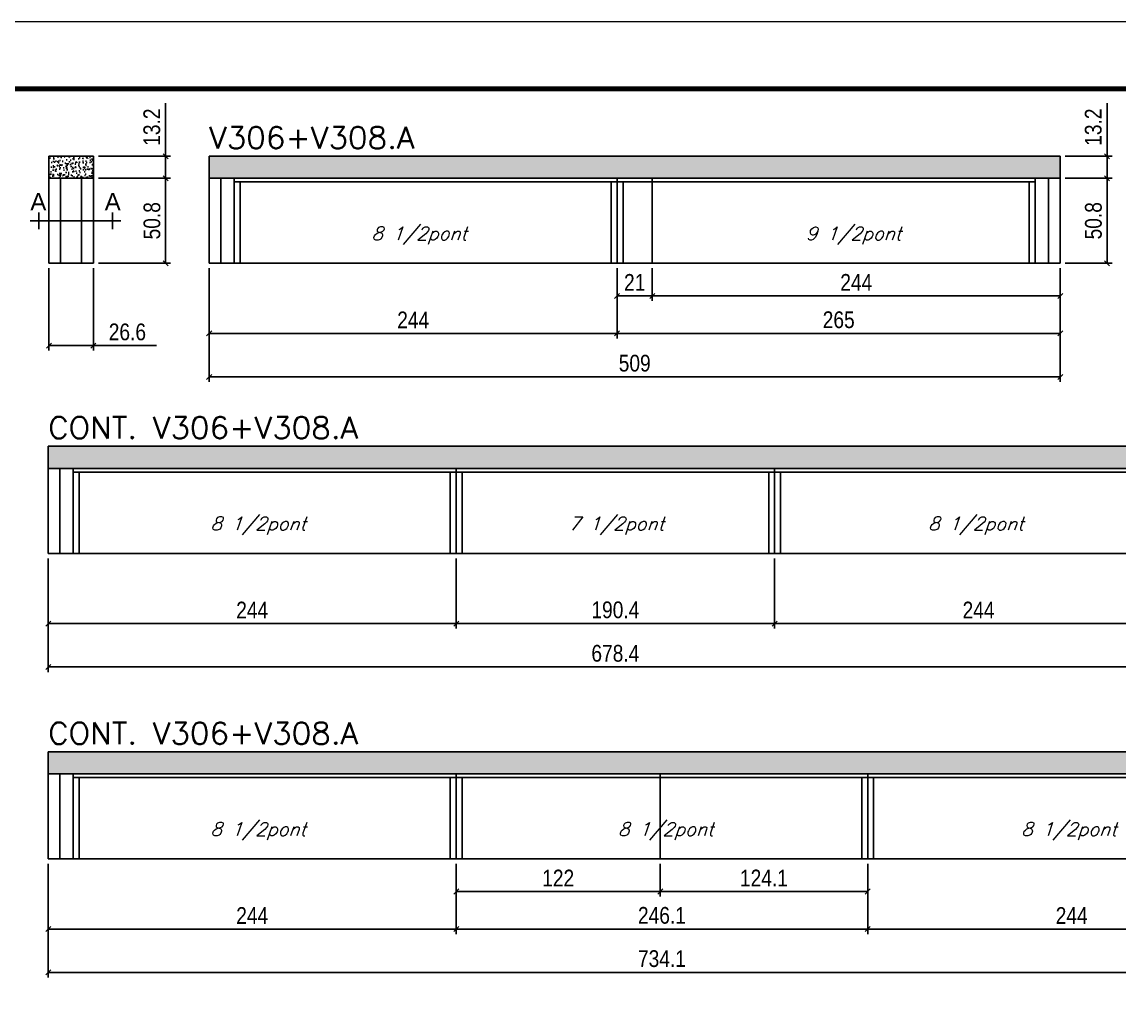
# Model space of a CAD drawing. Extents: x 137137 to 143418, y 10464 to 34486.
# Drawn here: x 137637 to 138293, y 27012 to 27594 of the extents above; entities that cross this region are included whole.
import ezdxf
from ezdxf.enums import TextEntityAlignment as Align

# ---------------------------------------------------------------- set-up
doc = ezdxf.new("R2010")
doc.units = 0
doc.linetypes.add('DASHED', pattern=[0.75, 0.5, -0.25])
for name, color, linetype in [('COTA', 241, 'Continuous'), ('detalhes', 4, 'Continuous'), ('Painéis', 200, 'Continuous'), ('SARR_2.2x7', 40, 'Continuous'), ('SARR_3.5x7', 81, 'Continuous'), ('texto', 7, 'Continuous')]:
    doc.layers.add(name, color=color, linetype=linetype)
for name, color, linetype, lineweight in [('Folhas', 255, 'Continuous', 9), ('SARRAFO DE PRESSAO', 251, 'DASHED', 9), ('Texto Seção', 7, 'Continuous', 15)]:
    doc.layers.add(name, color=color, linetype=linetype, lineweight=lineweight)
doc.styles.add('ARIAL', font='arial.ttf')
doc.styles.add('COTA TECNICA', font='techl___.ttf', dxfattribs={"height": 10})
doc.styles.add('REGUA-120', font='ROMANS.shx', dxfattribs={"height": 15})
doc.styles.add('Romans', font='romans.shx')
doc.dimstyles.new('PAINEL', dxfattribs={"dimtxt": 10, "dimasz": 3, "dimexe": 3, "dimexo": 3, "dimgap": 3, "dimtad": 1, "dimdec": 1, "dimzin": 12, "dimdsep": 46, "dimtxsty": 'COTA TECNICA', "dimblk1": 'OBLIQUE', "dimblk2": 'OBLIQUE', "dimsah": 1, "dimcen": 0.9, "dimclrd": 4, "dimclre": 4, "dimclrt": 240, "dimadec": 1, "dimazin": 3, "dimtfac": 1, "dimtdec": 1, "dimtmove": 0, "dimatfit": 3, "dimfxl": 1, "dimtolj": 1, "dimtzin": 12, "dimarcsym": 0})

# ---------------------------------------------------------------- blocks, each defined once
blk = doc.blocks.new('9999999999')
at = {"layer": 'Folhas'}
blk.add_lwpolyline([(98138.98, 34190.21), (99623.98, 34190.21), (99623.98, 35240.21), (98138.98, 35240.21)], close=True, dxfattribs=at)
at = {"layer": 'Folhas', "color": 30, "const_width": 3}
blk.add_lwpolyline([(98213.98, 34230.21), (99583.98, 34230.21), (99583.98, 35200.21), (98213.98, 35200.21)], close=True, dxfattribs=at)
blk = doc.blocks.new('_Oblique')
at = {"color": 0, "linetype": 'ByBlock', "lineweight": -2}
blk.add_line((-0.5, -0.5), (0.5, 0.5), dxfattribs=at)
blk = doc.blocks.new('*D1118')
at = {"layer": 'COTA', "color": 4, "lineweight": -2, "ltscale": 25, "transparency": 16777216}
for p, q in [((137749.26, 27447.04), (137749.26, 27379.08)), ((138258.26, 27447.04), (138258.26, 27379.08)), ((138258.26, 27382.08), (137749.26, 27382.08))]:
    blk.add_line(p, q, dxfattribs=at)
at = {"layer": 'Defpoints', "color": 0, "ltscale": 25, "transparency": 16777216}
for p in [(137749.26, 27450.04), (138258.26, 27450.04), (137749.26, 27382.08)]:
    blk.add_point(p, dxfattribs=at)
at = {"layer": 'COTA', "color": 4, "lineweight": -2, "ltscale": 25, "transparency": 16777216, "xscale": 3, "yscale": 3, "zscale": 3, "rotation": 180}
blk.add_blockref('_Oblique', (137749.26, 27382.08), dxfattribs=at)
at = {"layer": 'COTA', "color": 4, "lineweight": -2, "ltscale": 25, "transparency": 16777216, "xscale": 3, "yscale": 3, "zscale": 3}
blk.add_blockref('_Oblique', (138258.26, 27382.08), dxfattribs=at)
at = {"layer": 'COTA', "color": 240, "ltscale": 25, "transparency": 16777216, "insert": (138003.76, 27390.22), "char_height": 10, "attachment_point": 5, "style": 'COTA TECNICA'}
blk.add_mtext('\\A1;509', dxfattribs=at)
blk = doc.blocks.new('*D1119')
at = {"layer": 'COTA', "color": 4, "lineweight": -2, "ltscale": 25, "transparency": 16777216}
for p, q in [((137749.26, 27447.04), (137749.26, 27405.07)), ((137993.26, 27447.04), (137993.26, 27405.07)), ((137749.26, 27408.07), (137993.26, 27408.07))]:
    blk.add_line(p, q, dxfattribs=at)
at = {"layer": 'Defpoints', "color": 0, "ltscale": 25, "transparency": 16777216}
for p in [(137749.26, 27450.04), (137993.26, 27450.04), (137993.26, 27408.07)]:
    blk.add_point(p, dxfattribs=at)
at = {"layer": 'COTA', "color": 4, "lineweight": -2, "ltscale": 25, "transparency": 16777216, "xscale": 3, "yscale": 3, "zscale": 3, "rotation": 180}
blk.add_blockref('_Oblique', (137749.26, 27408.07), dxfattribs=at)
at = {"layer": 'COTA', "color": 4, "lineweight": -2, "ltscale": 25, "transparency": 16777216, "xscale": 3, "yscale": 3, "zscale": 3}
blk.add_blockref('_Oblique', (137993.26, 27408.07), dxfattribs=at)
at = {"layer": 'COTA', "color": 240, "ltscale": 25, "transparency": 16777216, "insert": (137871.26, 27416.14), "char_height": 10, "attachment_point": 5, "style": 'COTA TECNICA'}
blk.add_mtext('\\A1;244', dxfattribs=at)
blk = doc.blocks.new('*D1120')
at = {"layer": 'COTA', "color": 4, "lineweight": -2, "ltscale": 25, "transparency": 16777216}
for p, q in [((137993.26, 27447.04), (137993.26, 27405.07)), ((138258.26, 27447.04), (138258.26, 27405.07)), ((137993.26, 27408.07), (138258.26, 27408.07))]:
    blk.add_line(p, q, dxfattribs=at)
at = {"layer": 'Defpoints', "color": 0, "ltscale": 25, "transparency": 16777216}
for p in [(137993.26, 27450.04), (138258.26, 27450.04), (138258.26, 27408.07)]:
    blk.add_point(p, dxfattribs=at)
at = {"layer": 'COTA', "color": 4, "lineweight": -2, "ltscale": 25, "transparency": 16777216, "xscale": 3, "yscale": 3, "zscale": 3, "rotation": 180}
blk.add_blockref('_Oblique', (137993.26, 27408.07), dxfattribs=at)
at = {"layer": 'COTA', "color": 4, "lineweight": -2, "ltscale": 25, "transparency": 16777216, "xscale": 3, "yscale": 3, "zscale": 3}
blk.add_blockref('_Oblique', (138258.26, 27408.07), dxfattribs=at)
at = {"layer": 'COTA', "color": 240, "ltscale": 25, "transparency": 16777216, "insert": (138125.76, 27416.18), "char_height": 10, "attachment_point": 5, "style": 'COTA TECNICA'}
blk.add_mtext('\\A1;265', dxfattribs=at)
blk = doc.blocks.new('*D1121')
at = {"layer": 'COTA', "color": 4, "lineweight": -2, "ltscale": 25, "transparency": 16777216}
for p, q in [((137993.26, 27447.04), (137993.26, 27427.52)), ((138014.26, 27447.04), (138014.26, 27427.52)), ((137993.26, 27430.52), (138014.26, 27430.52))]:
    blk.add_line(p, q, dxfattribs=at)
at = {"layer": 'Defpoints', "color": 0, "ltscale": 25, "transparency": 16777216}
for p in [(137993.26, 27450.04), (138014.26, 27450.04), (138014.26, 27430.52)]:
    blk.add_point(p, dxfattribs=at)
at = {"layer": 'COTA', "color": 4, "lineweight": -2, "ltscale": 25, "transparency": 16777216, "xscale": 3, "yscale": 3, "zscale": 3, "rotation": 180}
blk.add_blockref('_Oblique', (137993.26, 27430.52), dxfattribs=at)
at = {"layer": 'COTA', "color": 4, "lineweight": -2, "ltscale": 25, "transparency": 16777216, "xscale": 3, "yscale": 3, "zscale": 3}
blk.add_blockref('_Oblique', (138014.26, 27430.52), dxfattribs=at)
at = {"layer": 'COTA', "color": 240, "ltscale": 25, "transparency": 16777216, "insert": (138003.76, 27438.58), "char_height": 10, "attachment_point": 5, "style": 'COTA TECNICA'}
blk.add_mtext('\\A1;21', dxfattribs=at)
blk = doc.blocks.new('*D1122')
at = {"layer": 'COTA', "color": 4, "lineweight": -2, "ltscale": 25, "transparency": 16777216}
for p, q in [((138014.26, 27447.04), (138014.26, 27427.52)), ((138258.26, 27447.04), (138258.26, 27427.52)), ((138014.26, 27430.52), (138258.26, 27430.52))]:
    blk.add_line(p, q, dxfattribs=at)
at = {"layer": 'Defpoints', "color": 0, "ltscale": 25, "transparency": 16777216}
for p in [(138014.26, 27450.04), (138258.26, 27450.04), (138258.26, 27430.52)]:
    blk.add_point(p, dxfattribs=at)
at = {"layer": 'COTA', "color": 4, "lineweight": -2, "ltscale": 25, "transparency": 16777216, "xscale": 3, "yscale": 3, "zscale": 3, "rotation": 180}
blk.add_blockref('_Oblique', (138014.26, 27430.52), dxfattribs=at)
at = {"layer": 'COTA', "color": 4, "lineweight": -2, "ltscale": 25, "transparency": 16777216, "xscale": 3, "yscale": 3, "zscale": 3}
blk.add_blockref('_Oblique', (138258.26, 27430.52), dxfattribs=at)
at = {"layer": 'COTA', "color": 240, "ltscale": 25, "transparency": 16777216, "insert": (138136.26, 27438.59), "char_height": 10, "attachment_point": 5, "style": 'COTA TECNICA'}
blk.add_mtext('\\A1;244', dxfattribs=at)
blk = doc.blocks.new('*D1102')
at = {"layer": 'COTA', "color": 4, "lineweight": -2, "ltscale": 25, "transparency": 16777216}
for p, q in [((138261.26, 27500.84), (138289.25, 27500.84)), ((138286.25, 27500.84), (138286.25, 27450.04)), ((138261.26, 27450.04), (138289.25, 27450.04))]:
    blk.add_line(p, q, dxfattribs=at)
at = {"layer": 'Defpoints', "color": 0, "ltscale": 25, "transparency": 16777216}
for p in [(138258.26, 27500.84), (138258.26, 27450.04), (138286.25, 27450.04)]:
    blk.add_point(p, dxfattribs=at)
at = {"layer": 'COTA', "color": 4, "lineweight": -2, "ltscale": 25, "transparency": 16777216, "xscale": 3, "yscale": 3, "zscale": 3}
for p, rotation in [((138286.25, 27500.84), 90), ((138286.25, 27450.04), 270)]:
    blk.add_blockref('_Oblique', p, dxfattribs=dict(at, rotation=rotation))
at = {"layer": 'COTA', "color": 240, "ltscale": 25, "transparency": 16777216, "insert": (138278.12, 27475.44), "char_height": 10, "attachment_point": 5, "rotation": 90, "style": 'COTA TECNICA'}
blk.add_mtext('\\A1;50.8', dxfattribs=at)
blk = doc.blocks.new('*D1103')
at = {"layer": 'COTA', "color": 4, "lineweight": -2, "ltscale": 25, "transparency": 16777216}
for p, q in [((138286.25, 27514.04), (138286.25, 27545.78)), ((138261.26, 27514.04), (138289.25, 27514.04)), ((138286.25, 27500.84), (138286.25, 27514.04)), ((138261.26, 27500.84), (138289.25, 27500.84))]:
    blk.add_line(p, q, dxfattribs=at)
at = {"layer": 'Defpoints', "color": 0, "ltscale": 25, "transparency": 16777216}
for p in [(138258.26, 27514.04), (138286.25, 27514.04), (138258.26, 27500.84)]:
    blk.add_point(p, dxfattribs=at)
at = {"layer": 'COTA', "color": 4, "lineweight": -2, "ltscale": 25, "transparency": 16777216, "xscale": 3, "yscale": 3, "zscale": 3}
for p, rotation in [((138286.25, 27514.04), 90), ((138286.25, 27500.84), 270)]:
    blk.add_blockref('_Oblique', p, dxfattribs=dict(at, rotation=rotation))
at = {"layer": 'COTA', "color": 240, "ltscale": 25, "transparency": 16777216, "insert": (138278.03, 27531.41), "char_height": 10, "attachment_point": 5, "rotation": 90, "style": 'COTA TECNICA'}
blk.add_mtext('\\A1;13.2', dxfattribs=at)
blk = doc.blocks.new('*D1104')
at = {"layer": 'COTA', "color": 4, "lineweight": -2, "ltscale": 25, "transparency": 16777216}
for p, q in [((137652.99, 27273.56), (137652.99, 27205.6)), ((138331.39, 27273.56), (138331.39, 27205.6)), ((138331.39, 27208.6), (137652.99, 27208.6))]:
    blk.add_line(p, q, dxfattribs=at)
at = {"layer": 'Defpoints', "color": 0, "ltscale": 25, "transparency": 16777216}
for p in [(137652.99, 27276.56), (138331.39, 27276.56), (137652.99, 27208.6)]:
    blk.add_point(p, dxfattribs=at)
at = {"layer": 'COTA', "color": 4, "lineweight": -2, "ltscale": 25, "transparency": 16777216, "xscale": 3, "yscale": 3, "zscale": 3, "rotation": 180}
blk.add_blockref('_Oblique', (137652.99, 27208.6), dxfattribs=at)
at = {"layer": 'COTA', "color": 4, "lineweight": -2, "ltscale": 25, "transparency": 16777216, "xscale": 3, "yscale": 3, "zscale": 3}
blk.add_blockref('_Oblique', (138331.39, 27208.6), dxfattribs=at)
at = {"layer": 'COTA', "color": 240, "ltscale": 25, "transparency": 16777216, "insert": (137992.19, 27216.73), "char_height": 10, "attachment_point": 5, "style": 'COTA TECNICA'}
blk.add_mtext('\\A1;678.4', dxfattribs=at)
blk = doc.blocks.new('*D1105')
at = {"layer": 'COTA', "color": 4, "lineweight": -2, "ltscale": 25, "transparency": 16777216}
for p, q in [((137652.99, 27273.56), (137652.99, 27231.59)), ((137896.99, 27273.56), (137896.99, 27231.59)), ((137652.99, 27234.59), (137896.99, 27234.59))]:
    blk.add_line(p, q, dxfattribs=at)
at = {"layer": 'Defpoints', "color": 0, "ltscale": 25, "transparency": 16777216}
for p in [(137652.99, 27276.56), (137896.99, 27276.56), (137896.99, 27234.59)]:
    blk.add_point(p, dxfattribs=at)
at = {"layer": 'COTA', "color": 4, "lineweight": -2, "ltscale": 25, "transparency": 16777216, "xscale": 3, "yscale": 3, "zscale": 3, "rotation": 180}
blk.add_blockref('_Oblique', (137652.99, 27234.59), dxfattribs=at)
at = {"layer": 'COTA', "color": 4, "lineweight": -2, "ltscale": 25, "transparency": 16777216, "xscale": 3, "yscale": 3, "zscale": 3}
blk.add_blockref('_Oblique', (137896.99, 27234.59), dxfattribs=at)
at = {"layer": 'COTA', "color": 240, "ltscale": 25, "transparency": 16777216, "insert": (137774.99, 27242.66), "char_height": 10, "attachment_point": 5, "style": 'COTA TECNICA'}
blk.add_mtext('\\A1;244', dxfattribs=at)
blk = doc.blocks.new('*D1106')
at = {"layer": 'COTA', "color": 4, "lineweight": -2, "ltscale": 25, "transparency": 16777216}
for p, q in [((137896.99, 27273.56), (137896.99, 27231.59)), ((138087.39, 27273.56), (138087.39, 27231.59)), ((137896.99, 27234.59), (138087.39, 27234.59))]:
    blk.add_line(p, q, dxfattribs=at)
at = {"layer": 'Defpoints', "color": 0, "ltscale": 25, "transparency": 16777216}
for p in [(137896.99, 27276.56), (138087.39, 27276.56), (138087.39, 27234.59)]:
    blk.add_point(p, dxfattribs=at)
at = {"layer": 'COTA', "color": 4, "lineweight": -2, "ltscale": 25, "transparency": 16777216, "xscale": 3, "yscale": 3, "zscale": 3, "rotation": 180}
blk.add_blockref('_Oblique', (137896.99, 27234.59), dxfattribs=at)
at = {"layer": 'COTA', "color": 4, "lineweight": -2, "ltscale": 25, "transparency": 16777216, "xscale": 3, "yscale": 3, "zscale": 3}
blk.add_blockref('_Oblique', (138087.39, 27234.59), dxfattribs=at)
at = {"layer": 'COTA', "color": 240, "ltscale": 25, "transparency": 16777216, "insert": (137992.19, 27242.72), "char_height": 10, "attachment_point": 5, "style": 'COTA TECNICA'}
blk.add_mtext('\\A1;190.4', dxfattribs=at)
blk = doc.blocks.new('*D1107')
at = {"layer": 'COTA', "color": 4, "lineweight": -2, "ltscale": 25, "transparency": 16777216}
for p, q in [((138087.39, 27273.56), (138087.39, 27231.59)), ((138331.39, 27273.56), (138331.39, 27231.59)), ((138087.39, 27234.59), (138331.39, 27234.59))]:
    blk.add_line(p, q, dxfattribs=at)
at = {"layer": 'Defpoints', "color": 0, "ltscale": 25, "transparency": 16777216}
for p in [(138087.39, 27276.56), (138331.39, 27276.56), (138331.39, 27234.59)]:
    blk.add_point(p, dxfattribs=at)
at = {"layer": 'COTA', "color": 4, "lineweight": -2, "ltscale": 25, "transparency": 16777216, "xscale": 3, "yscale": 3, "zscale": 3, "rotation": 180}
blk.add_blockref('_Oblique', (138087.39, 27234.59), dxfattribs=at)
at = {"layer": 'COTA', "color": 4, "lineweight": -2, "ltscale": 25, "transparency": 16777216, "xscale": 3, "yscale": 3, "zscale": 3}
blk.add_blockref('_Oblique', (138331.39, 27234.59), dxfattribs=at)
at = {"layer": 'COTA', "color": 240, "ltscale": 25, "transparency": 16777216, "insert": (138209.39, 27242.66), "char_height": 10, "attachment_point": 5, "style": 'COTA TECNICA'}
blk.add_mtext('\\A1;244', dxfattribs=at)
blk = doc.blocks.new('*D1110')
at = {"layer": 'COTA', "color": 4, "lineweight": -2, "ltscale": 25, "transparency": 16777216}
for p, q in [((137652.99, 27090.89), (137652.99, 27022.93)), ((138387.09, 27090.89), (138387.09, 27022.93)), ((138387.09, 27025.93), (137652.99, 27025.93))]:
    blk.add_line(p, q, dxfattribs=at)
at = {"layer": 'Defpoints', "color": 0, "ltscale": 25, "transparency": 16777216}
for p in [(137652.99, 27093.89), (138387.09, 27093.89), (137652.99, 27025.93)]:
    blk.add_point(p, dxfattribs=at)
at = {"layer": 'COTA', "color": 4, "lineweight": -2, "ltscale": 25, "transparency": 16777216, "xscale": 3, "yscale": 3, "zscale": 3, "rotation": 180}
blk.add_blockref('_Oblique', (137652.99, 27025.93), dxfattribs=at)
at = {"layer": 'COTA', "color": 4, "lineweight": -2, "ltscale": 25, "transparency": 16777216, "xscale": 3, "yscale": 3, "zscale": 3}
blk.add_blockref('_Oblique', (138387.09, 27025.93), dxfattribs=at)
at = {"layer": 'COTA', "color": 240, "ltscale": 25, "transparency": 16777216, "insert": (138020.04, 27034.15), "char_height": 10, "attachment_point": 5, "style": 'COTA TECNICA'}
blk.add_mtext('\\A1;734.1', dxfattribs=at)
blk = doc.blocks.new('*D1111')
at = {"layer": 'COTA', "color": 4, "lineweight": -2, "ltscale": 25, "transparency": 16777216}
for p, q in [((137652.99, 27090.89), (137652.99, 27048.92)), ((137896.99, 27090.89), (137896.99, 27048.92)), ((137652.99, 27051.92), (137896.99, 27051.92))]:
    blk.add_line(p, q, dxfattribs=at)
at = {"layer": 'Defpoints', "color": 0, "ltscale": 25, "transparency": 16777216}
for p in [(137652.99, 27093.89), (137896.99, 27093.89), (137896.99, 27051.92)]:
    blk.add_point(p, dxfattribs=at)
at = {"layer": 'COTA', "color": 4, "lineweight": -2, "ltscale": 25, "transparency": 16777216, "xscale": 3, "yscale": 3, "zscale": 3, "rotation": 180}
blk.add_blockref('_Oblique', (137652.99, 27051.92), dxfattribs=at)
at = {"layer": 'COTA', "color": 4, "lineweight": -2, "ltscale": 25, "transparency": 16777216, "xscale": 3, "yscale": 3, "zscale": 3}
blk.add_blockref('_Oblique', (137896.99, 27051.92), dxfattribs=at)
at = {"layer": 'COTA', "color": 240, "ltscale": 25, "transparency": 16777216, "insert": (137774.99, 27059.99), "char_height": 10, "attachment_point": 5, "style": 'COTA TECNICA'}
blk.add_mtext('\\A1;244', dxfattribs=at)
blk = doc.blocks.new('*D1112')
at = {"layer": 'COTA', "color": 4, "lineweight": -2, "ltscale": 25, "transparency": 16777216}
for p, q in [((137896.99, 27090.89), (137896.99, 27048.92)), ((138143.09, 27090.89), (138143.09, 27048.92)), ((137896.99, 27051.92), (138143.09, 27051.92))]:
    blk.add_line(p, q, dxfattribs=at)
at = {"layer": 'Defpoints', "color": 0, "ltscale": 25, "transparency": 16777216}
for p in [(137896.99, 27093.89), (138143.09, 27093.89), (138143.09, 27051.92)]:
    blk.add_point(p, dxfattribs=at)
at = {"layer": 'COTA', "color": 4, "lineweight": -2, "ltscale": 25, "transparency": 16777216, "xscale": 3, "yscale": 3, "zscale": 3, "rotation": 180}
blk.add_blockref('_Oblique', (137896.99, 27051.92), dxfattribs=at)
at = {"layer": 'COTA', "color": 4, "lineweight": -2, "ltscale": 25, "transparency": 16777216, "xscale": 3, "yscale": 3, "zscale": 3}
blk.add_blockref('_Oblique', (138143.09, 27051.92), dxfattribs=at)
at = {"layer": 'COTA', "color": 240, "ltscale": 25, "transparency": 16777216, "insert": (138020.04, 27060.02), "char_height": 10, "attachment_point": 5, "style": 'COTA TECNICA'}
blk.add_mtext('\\A1;246.1', dxfattribs=at)
blk = doc.blocks.new('*D1113')
at = {"layer": 'COTA', "color": 4, "lineweight": -2, "ltscale": 25, "transparency": 16777216}
for p, q in [((138143.09, 27090.89), (138143.09, 27048.92)), ((138387.09, 27090.89), (138387.09, 27048.92)), ((138143.09, 27051.92), (138387.09, 27051.92))]:
    blk.add_line(p, q, dxfattribs=at)
at = {"layer": 'Defpoints', "color": 0, "ltscale": 25, "transparency": 16777216}
for p in [(138143.09, 27093.89), (138387.09, 27093.89), (138387.09, 27051.92)]:
    blk.add_point(p, dxfattribs=at)
at = {"layer": 'COTA', "color": 4, "lineweight": -2, "ltscale": 25, "transparency": 16777216, "xscale": 3, "yscale": 3, "zscale": 3, "rotation": 180}
blk.add_blockref('_Oblique', (138143.09, 27051.92), dxfattribs=at)
at = {"layer": 'COTA', "color": 4, "lineweight": -2, "ltscale": 25, "transparency": 16777216, "xscale": 3, "yscale": 3, "zscale": 3}
blk.add_blockref('_Oblique', (138387.09, 27051.92), dxfattribs=at)
at = {"layer": 'COTA', "color": 240, "ltscale": 25, "transparency": 16777216, "insert": (138265.09, 27059.99), "char_height": 10, "attachment_point": 5, "style": 'COTA TECNICA'}
blk.add_mtext('\\A1;244', dxfattribs=at)
blk = doc.blocks.new('*D1116')
at = {"layer": 'COTA', "color": 4, "lineweight": -2, "ltscale": 25, "transparency": 16777216}
for p, q in [((137896.99, 27090.89), (137896.99, 27071.35)), ((138018.99, 27090.89), (138018.99, 27071.35)), ((137896.99, 27074.35), (138018.99, 27074.35))]:
    blk.add_line(p, q, dxfattribs=at)
at = {"layer": 'Defpoints', "color": 0, "ltscale": 25, "transparency": 16777216}
for p in [(137896.99, 27093.89), (138018.99, 27093.89), (138018.99, 27074.35)]:
    blk.add_point(p, dxfattribs=at)
at = {"layer": 'COTA', "color": 4, "lineweight": -2, "ltscale": 25, "transparency": 16777216, "xscale": 3, "yscale": 3, "zscale": 3, "rotation": 180}
blk.add_blockref('_Oblique', (137896.99, 27074.35), dxfattribs=at)
at = {"layer": 'COTA', "color": 4, "lineweight": -2, "ltscale": 25, "transparency": 16777216, "xscale": 3, "yscale": 3, "zscale": 3}
blk.add_blockref('_Oblique', (138018.99, 27074.35), dxfattribs=at)
at = {"layer": 'COTA', "color": 240, "ltscale": 25, "transparency": 16777216, "insert": (137957.99, 27082.41), "char_height": 10, "attachment_point": 5, "style": 'COTA TECNICA'}
blk.add_mtext('\\A1;122', dxfattribs=at)
blk = doc.blocks.new('*D1117')
at = {"layer": 'COTA', "color": 4, "lineweight": -2, "ltscale": 25, "transparency": 16777216}
for p, q in [((138018.99, 27090.89), (138018.99, 27071.35)), ((138143.09, 27090.89), (138143.09, 27071.35)), ((138018.99, 27074.35), (138143.09, 27074.35))]:
    blk.add_line(p, q, dxfattribs=at)
at = {"layer": 'Defpoints', "color": 0, "ltscale": 25, "transparency": 16777216}
for p in [(138018.99, 27093.89), (138143.09, 27093.89), (138143.09, 27074.35)]:
    blk.add_point(p, dxfattribs=at)
at = {"layer": 'COTA', "color": 4, "lineweight": -2, "ltscale": 25, "transparency": 16777216, "xscale": 3, "yscale": 3, "zscale": 3, "rotation": 180}
blk.add_blockref('_Oblique', (138018.99, 27074.35), dxfattribs=at)
at = {"layer": 'COTA', "color": 4, "lineweight": -2, "ltscale": 25, "transparency": 16777216, "xscale": 3, "yscale": 3, "zscale": 3}
blk.add_blockref('_Oblique', (138143.09, 27074.35), dxfattribs=at)
at = {"layer": 'COTA', "color": 240, "ltscale": 25, "transparency": 16777216, "insert": (138081.04, 27082.42), "char_height": 10, "attachment_point": 5, "style": 'COTA TECNICA'}
blk.add_mtext('\\A1;124.1', dxfattribs=at)
blk = doc.blocks.new('*D2328')
at = {"layer": 'COTA', "color": 4, "lineweight": -2, "ltscale": 25, "transparency": 16777216}
for p, q in [((137653.39, 27447.04), (137653.39, 27397.81)), ((137679.99, 27447.04), (137679.99, 27397.81)), ((137653.39, 27400.81), (137679.99, 27400.81)), ((137679.99, 27400.81), (137717.72, 27400.81))]:
    blk.add_line(p, q, dxfattribs=at)
at = {"layer": 'Defpoints', "color": 0, "ltscale": 25, "transparency": 16777216}
for p in [(137653.39, 27450.04), (137679.99, 27450.04), (137679.99, 27400.81)]:
    blk.add_point(p, dxfattribs=at)
at = {"layer": 'COTA', "color": 4, "lineweight": -2, "ltscale": 25, "transparency": 16777216, "xscale": 3, "yscale": 3, "zscale": 3, "rotation": 180}
blk.add_blockref('_Oblique', (137653.39, 27400.81), dxfattribs=at)
at = {"layer": 'COTA', "color": 4, "lineweight": -2, "ltscale": 25, "transparency": 16777216, "xscale": 3, "yscale": 3, "zscale": 3}
blk.add_blockref('_Oblique', (137679.99, 27400.81), dxfattribs=at)
at = {"layer": 'COTA', "color": 240, "ltscale": 25, "transparency": 16777216, "insert": (137700.36, 27408.91), "char_height": 10, "attachment_point": 5, "style": 'COTA TECNICA'}
blk.add_mtext('\\A1;26.6', dxfattribs=at)
blk = doc.blocks.new('*D2329')
at = {"layer": 'COTA', "color": 4, "lineweight": -2, "ltscale": 25, "transparency": 16777216}
for p, q in [((137682.99, 27500.84), (137726.21, 27500.84)), ((137723.21, 27500.84), (137723.21, 27450.04)), ((137682.99, 27450.04), (137726.21, 27450.04))]:
    blk.add_line(p, q, dxfattribs=at)
at = {"layer": 'Defpoints', "color": 0, "ltscale": 25, "transparency": 16777216}
for p in [(137679.99, 27500.84), (137679.99, 27450.04), (137723.21, 27450.04)]:
    blk.add_point(p, dxfattribs=at)
at = {"layer": 'COTA', "color": 4, "lineweight": -2, "ltscale": 25, "transparency": 16777216, "xscale": 3, "yscale": 3, "zscale": 3}
for p, rotation in [((137723.21, 27500.84), 90), ((137723.21, 27450.04), 270)]:
    blk.add_blockref('_Oblique', p, dxfattribs=dict(at, rotation=rotation))
at = {"layer": 'COTA', "color": 240, "ltscale": 25, "transparency": 16777216, "insert": (137715.08, 27475.44), "char_height": 10, "attachment_point": 5, "rotation": 90, "style": 'COTA TECNICA'}
blk.add_mtext('\\A1;50.8', dxfattribs=at)
blk = doc.blocks.new('*D2330')
at = {"layer": 'COTA', "color": 4, "lineweight": -2, "ltscale": 25, "transparency": 16777216}
for p, q in [((137723.21, 27514.04), (137723.21, 27545.78)), ((137682.99, 27514.04), (137726.21, 27514.04)), ((137723.21, 27500.84), (137723.21, 27514.04)), ((137682.99, 27500.84), (137726.21, 27500.84))]:
    blk.add_line(p, q, dxfattribs=at)
at = {"layer": 'Defpoints', "color": 0, "ltscale": 25, "transparency": 16777216}
for p in [(137679.99, 27514.04), (137723.21, 27514.04), (137679.99, 27500.84)]:
    blk.add_point(p, dxfattribs=at)
at = {"layer": 'COTA', "color": 4, "lineweight": -2, "ltscale": 25, "transparency": 16777216, "xscale": 3, "yscale": 3, "zscale": 3}
for p, rotation in [((137723.21, 27514.04), 90), ((137723.21, 27500.84), 270)]:
    blk.add_blockref('_Oblique', p, dxfattribs=dict(at, rotation=rotation))
at = {"layer": 'COTA', "color": 240, "ltscale": 25, "transparency": 16777216, "insert": (137714.99, 27531.41), "char_height": 10, "attachment_point": 5, "rotation": 90, "style": 'COTA TECNICA'}
blk.add_mtext('\\A1;13.2', dxfattribs=at)

msp = doc.modelspace()

# ---------------------------------------------------------------- hatches: boundary and pattern name
at = {"layer": 'COTA', "linetype": 'ByBlock'}
h = msp.add_hatch(dxfattribs=at)
h.set_pattern_fill('AR-CONC', color=256, scale=0.03)
h.set_pattern_definition([(50, (-641.8647, 8417.6015), (5.46554007, -0.47817257), [0.5715, -6.2865]), (355, (-641.865, 8417.6015), (-1.05730264, 5.73170536), [0.4572, -5.02921753]), (100.4514447, (-641.4093, 8417.5616), (4.40823741, 5.25353256), [0.48570026, -5.34270734]), (46.1842, (-641.865, 8419.1255), (8.13237123, -1.26126984), [0.85725, -9.42975]), (96.6355576, (-641.187, 8419.02), (7.122124, 7.42278374), [0.7285507, -8.01406824]), (351.184151, (-641.865, 8419.1255), (7.122124, 7.42278374), [0.685799, -7.54379196]), (21, (-641.1027, 8418.7445), (4.54843174, -3.06795595), [0.5715, -6.2865]), (326, (-641.103, 8418.7445), (1.85406085, 5.52563898), [0.4572, -5.0292]), (71.451445, (-640.7237, 8418.489), (6.40249258, 2.45768307), [0.48570026, -5.34269813]), (37.5, (-641.8647, 8417.6015), (0.092658098, 2.536651166), [0, -4.96824, 0, -5.1054, 0, -5.04825]), (7.5, (-641.8647, 8417.6015), (2.004589875, 3.005417245), [0, -2.91084, 0, -4.85394, 0, -1.92405]), (327.5, (-643.564, 8417.6015), (4.067717855, -0.17186232), [0, -1.905, 0, -5.9436, 0, -7.8867]), (317.5, (-644.326, 8417.6015), (4.44387544, 0.76279473), [0, -2.4765, 0, -3.94716, 0, -5.6007])])
h.paths.add_polyline_path([(137679.99, 27500.84), (137679.99, 27514.04), (137653.39, 27514.04), (137653.39, 27500.84)])
h = msp.add_hatch(dxfattribs=at)
h.set_pattern_fill('AR-CONC', color=256, scale=0.03)
h.set_pattern_definition([(50, (-1502.234, -5678.5823), (5.46554007, -0.47817257), [0.5715, -6.2865]), (355, (-1502.234, -5678.5823), (-1.05730264, 5.73170536), [0.4572, -5.02921753]), (100.4514447, (-1501.7785, -5678.622), (4.40823741, 5.25353256), [0.48570026, -5.34270734]), (46.1842, (-1502.234, -5677.058), (8.13237123, -1.26126984), [0.85725, -9.42975]), (96.6355576, (-1501.556, -5677.1634), (7.122124, 7.42278374), [0.7285507, -8.01406824]), (351.184151, (-1502.234, -5677.058), (7.122124, 7.42278374), [0.685799, -7.54379196]), (21, (-1501.472, -5677.4393), (4.54843174, -3.06795595), [0.5715, -6.2865]), (326, (-1501.472, -5677.4393), (1.85406085, 5.52563898), [0.4572, -5.0292]), (71.451445, (-1501.093, -5677.695), (6.40249258, 2.45768307), [0.48570026, -5.34269813]), (37.5, (-1502.234, -5678.5823), (0.092658098, 2.536651166), [0, -4.96824, 0, -5.1054, 0, -5.04825]), (7.5, (-1502.234, -5678.5823), (2.004589875, 3.005417245), [0, -2.91084, 0, -4.85394, 0, -1.92405]), (327.5, (-1503.9332, -5678.5823), (4.067717855, -0.17186232), [0, -1.905, 0, -5.9436, 0, -7.8867]), (317.5, (-1504.6952, -5678.5823), (4.44387544, 0.76279473), [0, -2.4765, 0, -3.94716, 0, -5.6007])])
h.paths.add_polyline_path([(138258.26, 27500.84), (138258.26, 27514.04), (137749.26, 27514.04), (137749.26, 27500.84)])
h = msp.add_hatch(dxfattribs=at)
h.set_pattern_fill('AR-CONC', color=256, scale=0.03)
h.set_pattern_definition([(50, (-1598.5, -5852.061), (5.46554007, -0.47817257), [0.5715, -6.2865]), (355, (-1598.5, -5852.061), (-1.05730264, 5.73170536), [0.4572, -5.02921753]), (100.4514447, (-1598.0445, -5852.101), (4.40823741, 5.25353256), [0.48570026, -5.34270734]), (46.1842, (-1598.5, -5850.537), (8.13237123, -1.26126984), [0.85725, -9.42975]), (96.6355576, (-1597.822, -5850.642), (7.122124, 7.42278374), [0.7285507, -8.01406824]), (351.184151, (-1598.5, -5850.537), (7.122124, 7.42278374), [0.685799, -7.54379196]), (21, (-1597.738, -5850.918), (4.54843174, -3.06795595), [0.5715, -6.2865]), (326, (-1597.738, -5850.918), (1.85406085, 5.52563898), [0.4572, -5.0292]), (71.451445, (-1597.359, -5851.174), (6.40249258, 2.45768307), [0.48570026, -5.34269813]), (37.5, (-1598.5, -5852.0612), (0.092658098, 2.536651166), [0, -4.96824, 0, -5.1054, 0, -5.04825]), (7.5, (-1598.5, -5852.0612), (2.004589875, 3.005417245), [0, -2.91084, 0, -4.85394, 0, -1.92405]), (327.5, (-1600.1993, -5852.0612), (4.067717855, -0.17186232), [0, -1.905, 0, -5.9436, 0, -7.8867]), (317.5, (-1600.9613, -5852.0612), (4.44387544, 0.76279473), [0, -2.4765, 0, -3.94716, 0, -5.6007])])
h.paths.add_polyline_path([(138331.39, 27327.36), (138331.39, 27340.56), (137652.99, 27340.56), (137652.99, 27327.36)])
h = msp.add_hatch(dxfattribs=at)
h.set_pattern_fill('AR-CONC', color=256, scale=0.03)
h.set_pattern_definition([(50, (-1598.5, -6034.733), (5.46554007, -0.47817257), [0.5715, -6.2865]), (355, (-1598.5, -6034.733), (-1.05730264, 5.73170536), [0.4572, -5.02921753]), (100.4514447, (-1598.0445, -6034.773), (4.40823741, 5.25353256), [0.48570026, -5.34270734]), (46.1842, (-1598.5, -6033.209), (8.13237123, -1.26126984), [0.85725, -9.42975]), (96.6355576, (-1597.822, -6033.314), (7.122124, 7.42278374), [0.7285507, -8.01406824]), (351.184151, (-1598.5, -6033.209), (7.122124, 7.42278374), [0.685799, -7.54379196]), (21, (-1597.738, -6033.59), (4.54843174, -3.06795595), [0.5715, -6.2865]), (326, (-1597.738, -6033.59), (1.85406085, 5.52563898), [0.4572, -5.0292]), (71.451445, (-1597.359, -6033.8456), (6.40249258, 2.45768307), [0.48570026, -5.34269813]), (37.5, (-1598.5, -6034.733), (0.092658098, 2.536651166), [0, -4.96824, 0, -5.1054, 0, -5.04825]), (7.5, (-1598.5, -6034.733), (2.004589875, 3.005417245), [0, -2.91084, 0, -4.85394, 0, -1.92405]), (327.5, (-1600.1993, -6034.733), (4.067717855, -0.17186232), [0, -1.905, 0, -5.9436, 0, -7.8867]), (317.5, (-1600.9613, -6034.733), (4.44387544, 0.76279473), [0, -2.4765, 0, -3.94716, 0, -5.6007])])
h.paths.add_polyline_path([(138387.09, 27144.69), (138387.09, 27157.89), (137652.99, 27157.89), (137652.99, 27144.69)])

# ---------------------------------------------------------------- linework, layer by layer
for p, q in [((137653.39, 27514.04), (137679.99, 27514.04)), ((137653.39, 27514.04), (137653.39, 27500.84)), ((137679.99, 27514.04), (137679.99, 27500.84)), ((137749.26, 27514.04), (138258.26, 27514.04)), ((137749.26, 27500.84), (137749.26, 27514.04)), ((138258.26, 27500.84), (138258.26, 27514.04)), ((137652.99, 27340.56), (138331.39, 27340.56)), ((137652.99, 27327.36), (137652.99, 27340.56)), ((137652.99, 27157.89), (138387.09, 27157.89)), ((137652.99, 27144.69), (137652.99, 27157.89))]:
    msp.add_line(p, q, dxfattribs=at)
at = {"layer": 'detalhes'}
for p, q in [((137647.3, 27480.44), (137647.3, 27470.44)), ((137691.38, 27480.44), (137691.38, 27470.44)), ((137696.38, 27475.44), (137642.3, 27475.44))]:
    msp.add_line(p, q, dxfattribs=at)
at = {"layer": 'Painéis', "ltscale": 25}
for p, q in [((137653.39, 27500.84), (137679.99, 27500.84)), ((137653.39, 27500.84), (137653.39, 27450.04)), ((137679.99, 27500.84), (137679.99, 27450.04)), ((137749.26, 27450.04), (137749.26, 27500.84)), ((137993.26, 27450.04), (137993.26, 27500.84)), ((138014.26, 27450.04), (138014.26, 27500.84)), ((138258.26, 27450.04), (138258.26, 27500.84)), ((137653.39, 27450.04), (137679.99, 27450.04)), ((137652.99, 27276.56), (137652.99, 27327.36)), ((137896.99, 27276.56), (137896.99, 27327.36)), ((138087.39, 27276.56), (138087.39, 27327.36)), ((137652.99, 27093.89), (137652.99, 27144.69)), ((137896.99, 27093.89), (137896.99, 27144.69)), ((138018.99, 27093.89), (138018.99, 27144.69)), ((138143.09, 27093.89), (138143.09, 27144.69))]:
    msp.add_line(p, q, dxfattribs=at)
at = {"layer": 'Painéis'}
for p, q in [((137749.26, 27500.84), (138258.26, 27500.84)), ((137749.26, 27450.04), (138258.26, 27450.04)), ((137652.99, 27327.36), (138331.39, 27327.36)), ((137652.99, 27276.56), (138331.39, 27276.56)), ((137652.99, 27144.69), (138387.09, 27144.69)), ((137652.99, 27093.89), (138387.09, 27093.89))]:
    msp.add_line(p, q, dxfattribs=at)
at = {"layer": 'SARR_2.2x7', "linetype": 'Continuous'}
for p, q in [((137660.39, 27500.84), (137660.39, 27450.04)), ((137672.99, 27500.84), (137672.99, 27450.04)), ((137756.26, 27500.84), (137756.26, 27450.04)), ((137764.26, 27498.64), (137993.26, 27498.64)), ((138243.26, 27498.64), (137993.26, 27498.64)), ((138251.26, 27500.84), (138251.26, 27450.04)), ((137659.99, 27327.36), (137659.99, 27276.56)), ((137667.99, 27325.16), (137896.99, 27325.16)), ((138087.39, 27325.16), (137896.99, 27325.16)), ((138316.39, 27325.16), (138087.39, 27325.16)), ((137659.99, 27144.69), (137659.99, 27093.89)), ((137667.99, 27142.49), (137896.99, 27142.49)), ((138143.09, 27142.49), (137896.99, 27142.49)), ((138372.09, 27142.49), (138143.09, 27142.49))]:
    msp.add_line(p, q, dxfattribs=at)
at = {"layer": 'SARR_3.5x7'}
for p, q in [((137764.26, 27500.84), (137764.26, 27450.04)), ((137767.76, 27498.64), (137767.76, 27450.04)), ((137989.76, 27498.64), (137989.76, 27450.04)), ((137996.76, 27498.64), (137996.76, 27450.04)), ((138239.76, 27498.64), (138239.76, 27450.04)), ((138243.26, 27500.84), (138243.26, 27450.04)), ((137667.99, 27327.36), (137667.99, 27276.56)), ((137671.49, 27325.16), (137671.49, 27276.56)), ((137893.49, 27325.16), (137893.49, 27276.56)), ((137900.49, 27325.16), (137900.49, 27276.56)), ((138083.89, 27325.16), (138083.89, 27276.56)), ((138090.89, 27325.16), (138090.89, 27276.56)), ((137667.99, 27144.69), (137667.99, 27093.89)), ((137671.49, 27142.49), (137671.49, 27093.89)), ((137893.49, 27142.49), (137893.49, 27093.89)), ((137900.49, 27142.49), (137900.49, 27093.89)), ((138139.59, 27142.49), (138139.59, 27093.89)), ((138146.59, 27142.49), (138146.59, 27093.89))]:
    msp.add_line(p, q, dxfattribs=at)

# ---------------------------------------------------------------- block references
at = {"layer": 'SARRAFO DE PRESSAO', "color": 6, "linetype": 'ByBlock'}
msp.add_blockref('9999999999', (38998.31, -7645.88), dxfattribs=at)

# ---------------------------------------------------------------- texts
at = {"layer": 'detalhes', "color": 0, "linetype": 'Continuous', "style": 'ARIAL'}
for p in [(137647.1, 27486.86), (137691.58, 27486.86)]:
    msp.add_text('A', height=10.22, dxfattribs=at).set_placement(p, align=Align.MIDDLE_CENTER)
at = {"layer": 'texto', "color": 2, "char_height": 8, "attachment_point": 5, "style": 'Romans'}
for s, insert in [('{\\Q19;\\C256;8 1/2pont}', (137874.87, 27466.49)), ('{\\Q19;\\C256;9 1/2pont}', (138134.61, 27466.49)), ('{\\Q19;\\C256;8 1/2pont}', (137778.6, 27293.01)), ('{\\Q19;\\C256;7 1/2pont}', (137992.74, 27293.01)), ('{\\Q19;\\C256;8 1/2pont}', (138207.75, 27293.01)), ('{\\Q19;\\C256;8 1/2pont}', (137778.6, 27110.34)), ('{\\Q19;\\C256;8 1/2pont}', (138022.31, 27110.34)), ('{\\Q19;\\C256;8 1/2pont}', (138263.45, 27110.34))]:
    msp.add_mtext(s, dxfattribs=dict(at, insert=insert))
at = {"layer": 'Texto Seção', "style": 'REGUA-120', "width": 1.05}
for s, p in [('V306+V308.A', (137749.24, 27518.65)), ('CONT. V306+V308.A', (137652.97, 27345.17)), ('CONT. V306+V308.A', (137652.97, 27162.5))]:
    msp.add_text(s, height=13, dxfattribs=at).set_placement(p)

# ---------------------------------------------------------------- dimensions: what is measured, and where the dimension line sits
at = {"layer": 'COTA', "ltscale": 25}
for base, p1, p2, picture, middle in [((137723.21, 27514.04), (137679.99, 27500.84), (137679.99, 27514.04), '*D2330', (137714.99, 27531.41)), ((138286.25, 27514.04), (138258.26, 27500.84), (138258.26, 27514.04), '*D1103', (138278.03, 27531.41)), ((137723.21, 27450.04), (137679.99, 27500.84), (137679.99, 27450.04), '*D2329', (137715.08, 27475.44)), ((138286.25, 27450.04), (138258.26, 27500.84), (138258.26, 27450.04), '*D1102', (138278.12, 27475.44))]:
    dim = msp.add_linear_dim(base=base, p1=p1, p2=p2, angle=90, dimstyle='PAINEL', dxfattribs=at)
    dim.commit()
    dim.dimension.update_dxf_attribs({"geometry": picture, "text_midpoint": middle})
for base, p1, p2, picture, middle in [((137679.99, 27400.81), (137653.39, 27450.04), (137679.99, 27450.04), '*D2328', (137700.36, 27408.91)), ((137749.26, 27382.08), (138258.26, 27450.04), (137749.26, 27450.04), '*D1118', (138003.76, 27390.22)), ((137993.26, 27408.07), (137749.26, 27450.04), (137993.26, 27450.04), '*D1119', (137871.26, 27416.14)), ((138014.26, 27430.52), (137993.26, 27450.04), (138014.26, 27450.04), '*D1121', (138003.76, 27438.58)), ((137652.99, 27208.6), (138331.39, 27276.56), (137652.99, 27276.56), '*D1104', (137992.19, 27216.73)), ((137896.99, 27234.59), (137652.99, 27276.56), (137896.99, 27276.56), '*D1105', (137774.99, 27242.66)), ((138087.39, 27234.59), (137896.99, 27276.56), (138087.39, 27276.56), '*D1106', (137992.19, 27242.72)), ((137652.99, 27025.93), (138387.09, 27093.89), (137652.99, 27093.89), '*D1110', (138020.04, 27034.15)), ((137896.99, 27051.92), (137652.99, 27093.89), (137896.99, 27093.89), '*D1111', (137774.99, 27059.99)), ((138143.09, 27051.92), (137896.99, 27093.89), (138143.09, 27093.89), '*D1112', (138020.04, 27060.02)), ((138018.99, 27074.35), (137896.99, 27093.89), (138018.99, 27093.89), '*D1116', (137957.99, 27082.41))]:
    dim = msp.add_linear_dim(base=base, p1=p1, p2=p2, dimstyle='PAINEL', dxfattribs=at)
    dim.commit()
    dim.dimension.update_dxf_attribs({"geometry": picture, "text_midpoint": middle})
for base, p1, p2, picture, middle in [((138258.26, 27408.07), (137993.26, 27450.04), (138258.26, 27450.04), '*D1120', (138125.76, 27416.18)), ((138258.26, 27430.52), (138014.26, 27450.04), (138258.26, 27450.04), '*D1122', (138136.26, 27438.59)), ((138331.39, 27234.59), (138087.39, 27276.56), (138331.39, 27276.56), '*D1107', (138209.39, 27242.66)), ((138143.09, 27074.35), (138018.99, 27093.89), (138143.09, 27093.89), '*D1117', (138081.04, 27082.42)), ((138387.09, 27051.92), (138143.09, 27093.89), (138387.09, 27093.89), '*D1113', (138265.09, 27059.99))]:
    dim = msp.add_linear_dim(base=base, p1=p1, p2=p2, dimstyle='PAINEL', override={"dimtmove": 1}, dxfattribs=at)
    dim.commit()
    dim.dimension.update_dxf_attribs({"geometry": picture, "text_midpoint": middle})

doc.saveas('drawing.dxf')
